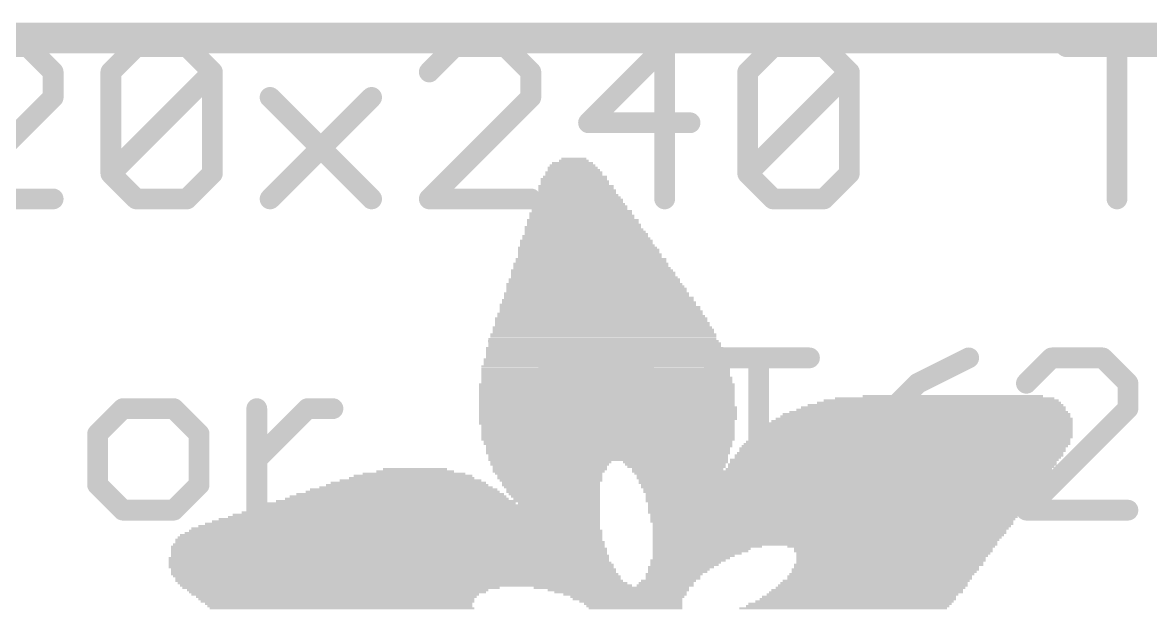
# Model space of a CAD drawing. Extents: x -0.1 to 56.3, y -0.6 to 85.1.
# Drawn here: x 19.82 to 28.1, y 3.67 to 7.98 of the extents above; entities that cross this region are included whole.
import ezdxf

# ---------------------------------------------------------------- set-up
doc = ezdxf.new("R2010")
doc.units = 0
for name, color, linetype in [('21', 40, 'CONTINUOUS'), ('22', 6, 'CONTINUOUS'), ('52', 253, 'CONTINUOUS')]:
    doc.layers.add(name, color=color, linetype=linetype)

# ---------------------------------------------------------------- blocks, each defined once
blk = doc.blocks.new('RECT')
blk.add_solid([(-0.5, -0.5), (0.5, -0.5), (-0.5, 0.5), (0.5, 0.5)])

msp = doc.modelspace()

# ---------------------------------------------------------------- linework, layer by layer
at = {"layer": '21', "const_width": 0.1524}
for points in [[(19.854, 7.7988), (19.4811, 7.7988)], [(20.0404, 7.6123), (19.854, 7.7988)], [(20.4641, 7.6123), (20.6505, 7.7988)], [(20.6505, 7.7988), (21.0234, 7.7988)], [(21.0234, 7.7988), (21.2098, 7.6123)], [(22.9893, 7.7988), (22.8029, 7.6123)], [(23.3621, 7.7988), (22.9893, 7.7988)], [(23.5486, 7.6123), (23.3621, 7.7988)], [(24.5315, 7.7988), (23.9723, 7.2395)], [(24.5315, 6.6802), (24.5315, 7.7988)], [(25.1417, 7.6123), (25.3281, 7.7988)], [(25.3281, 7.7988), (25.7009, 7.7988)], [(25.7009, 7.7988), (25.8874, 7.6123)], [(27.4805, 7.7988), (28.2262, 7.7988)], [(27.8533, 6.6802), (27.8533, 7.7988)], [(20.0404, 7.4259), (20.0404, 7.6123)], [(20.4641, 6.8666), (20.4641, 7.6123)], [(20.4641, 6.8666), (21.2098, 7.6123)], [(21.2098, 7.6123), (21.2098, 6.8666)], [(23.5486, 7.4259), (23.5486, 7.6123)], [(25.1417, 6.8666), (25.1417, 7.6123)], [(25.1417, 6.8666), (25.8874, 7.6123)], [(25.8874, 7.6123), (25.8874, 6.8666)], [(19.2947, 6.6802), (20.0404, 7.4259)], [(21.6335, 7.4259), (22.3792, 6.6802)], [(21.6335, 6.6802), (22.3792, 7.4259)], [(22.8029, 6.6802), (23.5486, 7.4259)], [(23.9723, 7.2395), (24.718, 7.2395)], [(20.6505, 6.6802), (20.4641, 6.8666)], [(21.2098, 6.8666), (21.0234, 6.6802)], [(25.3281, 6.6802), (25.1417, 6.8666)], [(25.8874, 6.8666), (25.7009, 6.6802)], [(20.0404, 6.6802), (19.2947, 6.6802)], [(21.0234, 6.6802), (20.6505, 6.6802)], [(23.5486, 6.6802), (22.8029, 6.6802)], [(25.7009, 6.6802), (25.3281, 6.6802)], [(23.6799, 4.3942), (23.6799, 5.5128)], [(23.6799, 5.5128), (24.4256, 5.5128)], [(24.8493, 5.5128), (25.595, 5.5128)], [(25.2222, 4.3942), (25.2222, 5.5128)], [(26.7644, 5.5128), (26.3916, 5.3263)], [(27.3745, 5.5128), (27.1881, 5.3263)], [(27.7474, 5.5128), (27.3745, 5.5128)], [(27.9338, 5.3263), (27.7474, 5.5128)], [(26.3916, 5.3263), (26.0187, 4.9535)], [(27.9338, 5.1399), (27.9338, 5.3263)], [(20.5531, 5.1399), (20.3666, 4.9535)], [(20.9259, 5.1399), (20.5531, 5.1399)], [(21.1123, 4.9535), (20.9259, 5.1399)], [(21.536, 4.3942), (21.536, 5.1399)], [(21.536, 4.7671), (21.9089, 5.1399)], [(21.9089, 5.1399), (22.0953, 5.1399)], [(27.1881, 4.3942), (27.9338, 5.1399)], [(20.3666, 4.9535), (20.3666, 4.5806)], [(21.1123, 4.5806), (21.1123, 4.9535)], [(23.6799, 4.9535), (24.0528, 4.9535)], [(26.0187, 4.9535), (26.0187, 4.5806)], [(26.578, 4.9535), (26.0187, 4.9535)], [(26.7644, 4.7671), (26.578, 4.9535)], [(26.7644, 4.5806), (26.7644, 4.7671)], [(20.3666, 4.5806), (20.5531, 4.3942)], [(20.9259, 4.3942), (21.1123, 4.5806)], [(26.0187, 4.5806), (26.2051, 4.3942)], [(26.578, 4.3942), (26.7644, 4.5806)], [(20.5531, 4.3942), (20.9259, 4.3942)], [(26.2051, 4.3942), (26.578, 4.3942)], [(27.9338, 4.3942), (27.1881, 4.3942)]]:
    msp.add_lwpolyline(points, dxfattribs=at)
at = {"layer": '21', "const_width": 0.0762}
for points in [[(19.8809, 7.8257, 1), (19.827, 7.7718)], [(19.854, 7.7607, 1), (19.854, 7.8369)], [(20.6505, 7.8369, 1), (20.6505, 7.7607)], [(20.6774, 7.7718, 1), (20.6236, 7.8257)], [(21.0503, 7.8257, 1), (20.9964, 7.7718)], [(21.0234, 7.7607, 1), (21.0234, 7.8369)], [(22.9893, 7.8369, 1), (22.9893, 7.7607)], [(23.0162, 7.7718, 1), (22.9624, 7.8257)], [(23.3891, 7.8257, 1), (23.3352, 7.7718)], [(23.3621, 7.7607, 1), (23.3621, 7.8369)], [(24.5696, 7.7988, 1), (24.4934, 7.7988)], [(24.5585, 7.7718, 1), (24.5046, 7.8257)], [(25.3281, 7.8369, 1), (25.3281, 7.7607)], [(25.355, 7.7718, 1), (25.3011, 7.8257)], [(25.7279, 7.8257, 1), (25.674, 7.7718)], [(25.7009, 7.7607, 1), (25.7009, 7.8369)], [(27.4805, 7.8369, 1), (27.4805, 7.7607)], [(27.8914, 7.7988, 1), (27.8152, 7.7988)], [(20.0785, 7.6123, 1), (20.0023, 7.6123)], [(20.0134, 7.5854, 1), (20.0673, 7.6393)], [(20.4371, 7.6393, 1), (20.491, 7.5854)], [(20.5022, 7.6123, 1), (20.426, 7.6123)], [(21.2479, 7.6123, 1), (21.1717, 7.6123)], [(21.2367, 7.5854, 1), (21.1828, 7.6393)], [(21.1828, 7.5854, 1), (21.2367, 7.6393)], [(22.7759, 7.6393, 1), (22.8298, 7.5854)], [(23.5867, 7.6123, 1), (23.5105, 7.6123)], [(23.5216, 7.5854, 1), (23.5755, 7.6393)], [(25.1147, 7.6393, 1), (25.1686, 7.5854)], [(25.1798, 7.6123, 1), (25.1036, 7.6123)], [(25.9255, 7.6123, 1), (25.8493, 7.6123)], [(25.9143, 7.5854, 1), (25.8604, 7.6393)], [(25.8604, 7.5854, 1), (25.9143, 7.6393)], [(20.0023, 7.4259, 1), (20.0785, 7.4259)], [(20.0673, 7.399, 1), (20.0134, 7.4528)], [(21.6604, 7.4528, 1), (21.6065, 7.399)], [(22.4061, 7.399, 1), (22.3522, 7.4528)], [(23.5105, 7.4259, 1), (23.5867, 7.4259)], [(23.5755, 7.399, 1), (23.5216, 7.4528)], [(23.9453, 7.2664, 1), (23.9992, 7.2125)], [(23.9723, 7.2776, 1), (23.9723, 7.2014)], [(24.718, 7.2014, 1), (24.718, 7.2776)], [(20.491, 6.8936, 1), (20.4371, 6.8397)], [(20.4371, 6.8936, 1), (20.491, 6.8397)], [(20.426, 6.8666, 1), (20.5022, 6.8666)], [(21.1717, 6.8666, 1), (21.2479, 6.8666)], [(21.2367, 6.8397, 1), (21.1828, 6.8936)], [(25.1686, 6.8936, 1), (25.1147, 6.8397)], [(25.1147, 6.8936, 1), (25.1686, 6.8397)], [(25.1036, 6.8666, 1), (25.1798, 6.8666)], [(25.8493, 6.8666, 1), (25.9255, 6.8666)], [(25.9143, 6.8397, 1), (25.8604, 6.8936)], [(20.0404, 6.6421, 1), (20.0404, 6.7183)], [(20.6505, 6.7183, 1), (20.6505, 6.6421)], [(20.6236, 6.6533, 1), (20.6774, 6.7071)], [(20.9964, 6.7071, 1), (21.0503, 6.6533)], [(21.0234, 6.6421, 1), (21.0234, 6.7183)], [(21.6065, 6.7071, 1), (21.6604, 6.6533)], [(22.3522, 6.6533, 1), (22.4061, 6.7071)], [(22.8029, 6.7183, 1), (22.8029, 6.6421)], [(22.7759, 6.7071, 1), (22.8298, 6.6533)], [(23.5486, 6.6421, 1), (23.5486, 6.7183)], [(24.4934, 6.6802, 1), (24.5696, 6.6802)], [(25.3281, 6.7183, 1), (25.3281, 6.6421)], [(25.3011, 6.6533, 1), (25.355, 6.7071)], [(25.674, 6.7071, 1), (25.7279, 6.6533)], [(25.7009, 6.6421, 1), (25.7009, 6.7183)], [(27.8152, 6.6802, 1), (27.8914, 6.6802)], [(23.718, 5.5128, 1), (23.6418, 5.5128)], [(23.6799, 5.5509, 1), (23.6799, 5.4747)], [(24.4256, 5.4747, 1), (24.4256, 5.5509)], [(24.8493, 5.5509, 1), (24.8493, 5.4747)], [(25.2603, 5.5128, 1), (25.1841, 5.5128)], [(25.595, 5.4747, 1), (25.595, 5.5509)], [(26.7815, 5.4787, 1), (26.7474, 5.5468)], [(27.3745, 5.5509, 1), (27.3745, 5.4747)], [(27.4015, 5.4858, 1), (27.3476, 5.5397)], [(27.7743, 5.5397, 1), (27.7204, 5.4858)], [(27.7474, 5.4747, 1), (27.7474, 5.5509)], [(26.3745, 5.3604, 1), (26.4086, 5.2923)], [(26.4185, 5.2994, 1), (26.3646, 5.3533)], [(27.1612, 5.3533, 1), (27.2151, 5.2994)], [(27.9719, 5.3263, 1), (27.8957, 5.3263)], [(27.9069, 5.2994, 1), (27.9608, 5.3533)], [(20.5531, 5.178, 1), (20.5531, 5.1018)], [(20.58, 5.113, 1), (20.5261, 5.1668)], [(20.9528, 5.1668, 1), (20.899, 5.113)], [(20.9259, 5.1018, 1), (20.9259, 5.178)], [(21.5741, 5.1399, 1), (21.4979, 5.1399)], [(21.9089, 5.178, 1), (21.9089, 5.1018)], [(21.9358, 5.113, 1), (21.8819, 5.1668)], [(22.0953, 5.1018, 1), (22.0953, 5.178)], [(27.8957, 5.1399, 1), (27.9719, 5.1399)], [(27.9608, 5.113, 1), (27.9069, 5.1668)], [(20.4047, 4.9535, 1), (20.3285, 4.9535)], [(20.3397, 4.9804, 1), (20.3936, 4.9265)], [(21.1504, 4.9535, 1), (21.0742, 4.9535)], [(21.0854, 4.9265, 1), (21.1393, 4.9804)], [(23.6799, 4.9916, 1), (23.6799, 4.9154)], [(24.0528, 4.9154, 1), (24.0528, 4.9916)], [(26.0568, 4.9535, 1), (25.9806, 4.9535)], [(26.0187, 4.9916, 1), (26.0187, 4.9154)], [(25.9918, 4.9804, 1), (26.0457, 4.9265)], [(26.6049, 4.9804, 1), (26.551, 4.9265)], [(26.578, 4.9154, 1), (26.578, 4.9916)], [(21.5091, 4.794, 1), (21.563, 4.7401)], [(26.8025, 4.7671, 1), (26.7263, 4.7671)], [(26.7375, 4.7401, 1), (26.7914, 4.794)], [(20.3936, 4.6076, 1), (20.3397, 4.5537)], [(21.1393, 4.5537, 1), (21.0854, 4.6076)], [(26.0457, 4.6076, 1), (25.9918, 4.5537)], [(26.7914, 4.5537, 1), (26.7375, 4.6076)], [(20.3285, 4.5806, 1), (20.4047, 4.5806)], [(21.0742, 4.5806, 1), (21.1504, 4.5806)], [(25.9806, 4.5806, 1), (26.0568, 4.5806)], [(26.7263, 4.5806, 1), (26.8025, 4.5806)], [(20.5531, 4.4323, 1), (20.5531, 4.3561)], [(20.5261, 4.3673, 1), (20.58, 4.4211)], [(20.899, 4.4211, 1), (20.9528, 4.3673)], [(20.9259, 4.3561, 1), (20.9259, 4.4323)], [(21.4979, 4.3942, 1), (21.5741, 4.3942)], [(23.6418, 4.3942, 1), (23.718, 4.3942)], [(25.1841, 4.3942, 1), (25.2603, 4.3942)], [(26.2051, 4.4323, 1), (26.2051, 4.3561)], [(26.1782, 4.3673, 1), (26.2321, 4.4211)], [(26.551, 4.4211, 1), (26.6049, 4.3673)], [(26.578, 4.3561, 1), (26.578, 4.4323)], [(27.1881, 4.4323, 1), (27.1881, 4.3561)], [(27.1612, 4.4211, 1), (27.2151, 4.3673)], [(27.9338, 4.3561, 1), (27.9338, 4.4323)]]:
    msp.add_lwpolyline(points, format="xyb", dxfattribs=at)
at = {"layer": '22', "const_width": 0.127}
msp.add_lwpolyline([(6.015, 7.812), (56.215, 7.812)], dxfattribs=at)
at = {"layer": '52', "const_width": 0.127}
msp.add_lwpolyline([(6.115, 7.912), (56.115, 7.912)], dxfattribs=at)

# ---------------------------------------------------------------- block references
at = {"layer": '22', "rotation": 180}
for p, xscale, yscale in [((23.8638, 6.9591), 0.218, 0.0168), ((23.8638, 6.9759), 0.1844, 0.0167), ((23.8639, 6.8753), 0.4191, 0.0168), ((23.8554, 6.9088), 0.3688, 0.0168), ((23.8638, 6.8921), 0.3856, 0.0167), ((23.8555, 6.9256), 0.3353, 0.0167), ((23.8554, 6.9423), 0.3018, 0.0168), ((23.8638, 6.825), 0.4862, 0.0168), ((23.8722, 6.8082), 0.5029, 0.0168), ((23.8722, 6.7915), 0.5029, 0.0167), ((23.8722, 6.8418), 0.4694, 0.0167), ((23.8639, 6.8585), 0.4191, 0.0168), ((23.8805, 6.7244), 0.5867, 0.0168), ((23.889, 6.7077), 0.6035, 0.0167), ((23.8806, 6.7747), 0.5532, 0.0168), ((23.8806, 6.7579), 0.5532, 0.0168), ((23.889, 6.7412), 0.5699, 0.0167), ((23.9058, 6.6238), 0.7041, 0.0168), ((23.8973, 6.6741), 0.6538, 0.0168), ((23.8973, 6.6574), 0.6538, 0.0167), ((23.9057, 6.6406), 0.6706, 0.0168), ((23.889, 6.6909), 0.6371, 0.0168), ((23.9141, 6.5735), 0.7544, 0.0168), ((23.9225, 6.5568), 0.7712, 0.0167), ((23.9225, 6.54), 0.7712, 0.0168), ((23.9225, 6.5903), 0.7376, 0.0168), ((23.9058, 6.6071), 0.7041, 0.0167), ((23.9308, 6.4729), 0.8549, 0.0167), ((23.9393, 6.4562), 0.8717, 0.0168), ((23.9308, 6.5232), 0.8215, 0.0168), ((23.9308, 6.5065), 0.8215, 0.0167), ((23.9392, 6.4897), 0.8382, 0.0168), ((23.9561, 6.3723), 0.9723, 0.0167), ((23.9476, 6.4059), 0.922, 0.0168), ((23.956, 6.3891), 0.9388, 0.0168), ((23.9476, 6.4394), 0.8885, 0.0168), ((23.956, 6.4226), 0.9052, 0.0167), ((23.9644, 6.322), 1.0226, 0.0167), ((23.9728, 6.3053), 1.0394, 0.0168), ((23.9728, 6.2885), 1.0394, 0.0167), ((23.9644, 6.3388), 0.989, 0.0168), ((23.9561, 6.3556), 0.9723, 0.0168), ((23.9896, 6.2047), 1.1399, 0.0168), ((23.9895, 6.2383), 1.1064, 0.0167), ((23.9895, 6.2215), 1.1064, 0.0168), ((23.9811, 6.2718), 1.0561, 0.0168), ((23.9811, 6.255), 1.0561, 0.0168), ((23.9979, 6.1544), 1.1902, 0.0168), ((24.0063, 6.1377), 1.207, 0.0167), ((23.9979, 6.1712), 1.1567, 0.0168), ((23.9896, 6.188), 1.1399, 0.0167), ((24.0147, 6.0539), 1.2908, 0.0167), ((24.0146, 6.0874), 1.2573, 0.0167), ((24.0146, 6.0706), 1.2573, 0.0168), ((24.0063, 6.1209), 1.207, 0.0168), ((24.0147, 6.1041), 1.2238, 0.0168), ((24.0314, 5.9868), 1.3579, 0.0168), ((24.0314, 5.97), 1.3579, 0.0168), ((24.0231, 6.0371), 1.3076, 0.0168), ((24.0314, 6.0203), 1.3243, 0.0168), ((24.0314, 6.0036), 1.3243, 0.0167), ((24.0566, 5.8862), 1.4752, 0.0168), ((24.0399, 5.903), 1.4417, 0.0167), ((24.0398, 5.9365), 1.4082, 0.0168), ((24.0482, 5.9197), 1.425, 0.0168), ((24.0482, 5.9533), 1.3914, 0.0167), ((24.0649, 5.8024), 1.5591, 0.0168), ((24.0566, 5.8359), 1.5088, 0.0168), ((24.0649, 5.8192), 1.5255, 0.0167), ((24.0566, 5.8695), 1.4752, 0.0167), ((24.065, 5.8527), 1.492, 0.0168), ((24.0817, 5.7186), 1.6261, 0.0167), ((24.0734, 5.7353), 1.6093, 0.0168), ((24.0649, 5.7856), 1.5591, 0.0168), ((24.0734, 5.7689), 1.5759, 0.0167), ((24.0734, 5.7521), 1.5759, 0.0168), ((24.0734, 5.6515), 1.6764, 0.0168), ((24.0817, 5.6348), 1.6931, 0.0167), ((24.0817, 5.685), 1.6597, 0.0168), ((24.0817, 5.6683), 1.6597, 0.0167), ((24.0817, 5.7018), 1.6261, 0.0168), ((24.0901, 5.5845), 1.7434, 0.0167), ((24.0901, 5.5677), 1.7434, 0.0168), ((24.0901, 5.5509), 1.7434, 0.0168), ((24.0902, 5.618), 1.7099, 0.0168), ((24.0902, 5.6012), 1.7099, 0.0168), ((24.0985, 5.5006), 1.7938, 0.0168), ((24.0985, 5.4839), 1.7938, 0.0167), ((24.0985, 5.4671), 1.7938, 0.0168), ((24.0985, 5.5342), 1.7602, 0.0167), ((24.0985, 5.5174), 1.7602, 0.0168), ((24.0985, 5.4336), 1.8272, 0.0168), ((24.0985, 5.4168), 1.8272, 0.0168), ((24.0985, 5.4001), 1.8272, 0.0167), ((24.0985, 5.3833), 1.8272, 0.0168), ((24.0902, 5.4504), 1.8105, 0.0167), ((24.1069, 5.3162), 1.8776, 0.0168), ((24.1069, 5.2995), 1.8776, 0.0167), ((24.1069, 5.3665), 1.844, 0.0168), ((24.1069, 5.3498), 1.844, 0.0167), ((24.1069, 5.333), 1.844, 0.0168), ((24.1069, 5.2827), 1.8776, 0.0168), ((24.1069, 5.2659), 1.8776, 0.0168), ((24.1069, 5.2492), 1.8776, 0.0167), ((24.1069, 5.2324), 1.8776, 0.0168), ((24.1069, 5.2157), 1.8776, 0.0167), ((26.588, 5.2157), 1.6093, 0.0167), ((26.6467, 5.2324), 1.3243, 0.0168), ((24.1069, 5.1989), 1.8776, 0.0168), ((24.1069, 5.1821), 1.8776, 0.0168), ((24.1069, 5.1654), 1.8776, 0.0167), ((24.1152, 5.1486), 1.8943, 0.0168), ((24.1152, 5.1318), 1.8943, 0.0168), ((26.4874, 5.1318), 1.9781, 0.0168), ((26.5041, 5.1486), 1.9446, 0.0168), ((26.5209, 5.1654), 1.8776, 0.0167), ((26.5461, 5.1821), 1.7937, 0.0168), ((26.5629, 5.1989), 1.7267, 0.0168), ((24.1152, 5.1151), 1.8943, 0.0167), ((24.1152, 5.0983), 1.8943, 0.0168), ((24.1152, 5.0815), 1.8943, 0.0168), ((24.1152, 5.0648), 1.8943, 0.0167), ((24.1069, 5.048), 1.8776, 0.0168), ((26.4203, 5.048), 2.2128, 0.0168), ((26.4371, 5.0648), 2.1793, 0.0167), ((26.4455, 5.0815), 2.1291, 0.0168), ((26.4539, 5.0983), 2.1123, 0.0168), ((26.4706, 5.1151), 2.0452, 0.0167), ((24.1069, 5.0313), 1.8776, 0.0167), ((24.1153, 5.0145), 1.8608, 0.0168), ((24.1153, 4.9977), 1.8608, 0.0168), ((24.1153, 4.9809), 1.8608, 0.0167), ((24.1153, 4.9642), 1.8608, 0.0168), ((26.3616, 4.9642), 2.3302, 0.0168), ((26.3784, 4.9809), 2.2966, 0.0167), ((26.3868, 4.9977), 2.2799, 0.0168), ((26.4036, 5.0145), 2.2463, 0.0168), ((26.4119, 5.0313), 2.2296, 0.0167), ((24.1153, 4.9474), 1.8608, 0.0168), ((24.1153, 4.9306), 1.8608, 0.0167), ((24.1153, 4.9139), 1.8608, 0.0168), ((24.1152, 4.8971), 1.8273, 0.0168), ((24.1152, 4.8803), 1.8273, 0.0167), ((26.3114, 4.8803), 2.3973, 0.0167), ((26.3198, 4.8971), 2.3805, 0.0168), ((26.3282, 4.9139), 2.3637, 0.0168), ((26.3449, 4.9306), 2.3637, 0.0167), ((26.3533, 4.9474), 2.3469, 0.0168), ((24.1152, 4.8468), 1.7937, 0.0168), ((24.1152, 4.83), 1.7937, 0.0167), ((24.1152, 4.8133), 1.7937, 0.0168), ((24.1237, 4.8636), 1.8105, 0.0168), ((24.1153, 4.7965), 1.7602, 0.0167), ((26.2527, 4.7965), 2.414, 0.0167), ((26.2611, 4.8133), 2.3973, 0.0168), ((26.2778, 4.8468), 2.3972, 0.0168), ((26.2778, 4.83), 2.3972, 0.0167), ((26.2946, 4.8636), 2.3972, 0.0168), ((24.1153, 4.7798), 1.7602, 0.0168), ((24.1153, 4.763), 1.7602, 0.0168), ((23.6961, 4.7462), 0.8885, 0.0167), ((23.6878, 4.7295), 0.8717, 0.0168), ((24.6098, 4.7462), 0.7712, 0.0167), ((24.6098, 4.7295), 0.7376, 0.0168), ((26.2024, 4.7295), 2.414, 0.0168), ((26.2108, 4.7462), 2.3973, 0.0167), ((26.2192, 4.763), 2.4141, 0.0168), ((26.2443, 4.7798), 2.3972, 0.0168), ((22.682, 4.6456), 0.8717, 0.0167), ((22.6903, 4.6624), 0.7544, 0.0168), ((22.6987, 4.6792), 0.57, 0.0168), ((22.6987, 4.6959), 0.4694, 0.0167), ((23.6878, 4.7127), 0.8382, 0.0168), ((23.6878, 4.6959), 0.8382, 0.0167), ((23.6794, 4.6792), 0.8214, 0.0168), ((23.6794, 4.6624), 0.788, 0.0168), ((23.6878, 4.6456), 0.7712, 0.0167), ((24.6182, 4.7127), 0.7208, 0.0168), ((25.8336, 4.6792), 3.0846, 0.0168), ((24.6266, 4.6959), 0.6705, 0.0167), ((25.8336, 4.6624), 3.051, 0.0168), ((25.8336, 4.6456), 3.0175, 0.0167), ((26.1773, 4.6959), 2.3973, 0.0167), ((26.194, 4.7127), 2.3972, 0.0168), ((22.6317, 4.5619), 1.2741, 0.0167), ((22.6401, 4.5786), 1.1903, 0.0168), ((22.6484, 4.5954), 1.14, 0.0168), ((22.6652, 4.6122), 1.0394, 0.0167), ((22.6736, 4.6289), 0.922, 0.0168), ((23.6878, 4.6289), 0.7712, 0.0168), ((23.6962, 4.6122), 0.7544, 0.0167), ((23.6961, 4.5954), 0.7209, 0.0168), ((23.6961, 4.5786), 0.7209, 0.0168), ((23.7046, 4.5619), 0.7041, 0.0167), ((25.8252, 4.6289), 3.0008, 0.0168), ((25.8252, 4.6122), 2.9672, 0.0167), ((25.8252, 4.5954), 2.9672, 0.0168), ((25.8252, 4.5786), 2.9337, 0.0168), ((25.8168, 4.5619), 2.917, 0.0167), ((22.5646, 4.478), 1.6428, 0.0168), ((22.573, 4.4948), 1.5926, 0.0168), ((22.5898, 4.5116), 1.5255, 0.0167), ((22.6065, 4.5283), 1.425, 0.0168), ((22.6149, 4.5451), 1.3746, 0.0168), ((23.713, 4.5451), 0.6873, 0.0168), ((23.713, 4.5283), 0.6873, 0.0168), ((23.7213, 4.5116), 0.6706, 0.0167), ((23.7297, 4.4948), 0.6538, 0.0168), ((23.7381, 4.478), 0.637, 0.0168), ((25.8168, 4.5451), 2.8834, 0.0168), ((25.8168, 4.5283), 2.8834, 0.0168), ((25.8085, 4.4948), 2.8331, 0.0168), ((25.8085, 4.478), 2.8331, 0.0168), ((25.8169, 4.5116), 2.8499, 0.0167), ((22.7742, 4.3942), 2.5649, 0.0168), ((22.7909, 4.411), 2.5314, 0.0167), ((22.8161, 4.4277), 2.4811, 0.0168), ((22.5227, 4.4445), 1.8273, 0.0168), ((22.8664, 4.4613), 2.3805, 0.0167), ((23.7549, 4.4445), 0.6035, 0.0168), ((25.8001, 4.4613), 2.8163, 0.0167), ((25.7917, 4.4277), 2.7661, 0.0168), ((25.7917, 4.411), 2.7661, 0.0167), ((25.8001, 4.4445), 2.7829, 0.0168), ((25.7833, 4.3942), 2.7493, 0.0168), ((22.6317, 4.3104), 2.8499, 0.0168), ((22.6568, 4.3272), 2.7996, 0.0167), ((22.6904, 4.3439), 2.7325, 0.0168), ((22.7071, 4.3607), 2.699, 0.0168), ((22.7406, 4.3775), 2.632, 0.0167), ((25.7833, 4.3775), 2.7493, 0.0167), ((25.7749, 4.3607), 2.699, 0.0168), ((25.7749, 4.3439), 2.699, 0.0168), ((25.7665, 4.3272), 2.6822, 0.0167), ((25.7582, 4.3104), 2.6655, 0.0168), ((22.5395, 4.2266), 3.0679, 0.0167), ((22.5563, 4.2433), 3.0343, 0.0168), ((22.5562, 4.2601), 3.0008, 0.0168), ((22.5814, 4.2769), 2.9505, 0.0167), ((22.6065, 4.2936), 2.9002, 0.0168), ((25.7582, 4.2769), 2.6319, 0.0167), ((25.7414, 4.2433), 2.5984, 0.0168), ((25.7414, 4.2266), 2.5984, 0.0167), ((25.7666, 4.2936), 2.6487, 0.0168), ((25.7498, 4.2601), 2.6151, 0.0168), ((22.5059, 4.1428), 3.1684, 0.0167), ((22.506, 4.1763), 3.1349, 0.0168), ((22.5143, 4.1595), 3.1516, 0.0168), ((22.5144, 4.1931), 3.1181, 0.0167), ((22.5227, 4.2098), 3.1014, 0.0168), ((25.733, 4.2098), 2.5816, 0.0168), ((25.7247, 4.1931), 2.5649, 0.0167), ((25.7079, 4.1595), 2.5313, 0.0168), ((25.7079, 4.1428), 2.5313, 0.0167), ((25.7163, 4.1763), 2.5481, 0.0168), ((22.4976, 4.126), 3.1851, 0.0168), ((22.506, 4.1092), 3.2019, 0.0168), ((22.506, 4.0925), 3.2019, 0.0167), ((22.506, 4.0757), 3.2019, 0.0168), ((22.5143, 4.0589), 3.2186, 0.0168), ((24.8445, 4.126), 0.8046, 0.0168), ((24.8026, 4.1092), 0.7208, 0.0168), ((24.7691, 4.0757), 0.6538, 0.0168), ((24.7943, 4.0925), 0.7041, 0.0167), ((24.744, 4.0589), 0.6035, 0.0168), ((26.194, 4.126), 1.5256, 0.0168), ((26.2108, 4.1092), 1.4585, 0.0168), ((26.2108, 4.0925), 1.4585, 0.0167), ((26.2108, 4.0757), 1.4249, 0.0168), ((26.2024, 4.0589), 1.4082, 0.0168), ((22.5059, 4.0422), 3.2354, 0.0167), ((22.5059, 4.0254), 3.2354, 0.0168), ((22.5143, 4.0086), 3.2522, 0.0168), ((22.5227, 3.9919), 3.269, 0.0167), ((22.5227, 3.9751), 3.269, 0.0168), ((24.6517, 3.9751), 0.4862, 0.0168), ((24.6852, 4.0086), 0.5197, 0.0168), ((24.702, 4.0254), 0.5532, 0.0168), ((24.6769, 3.9919), 0.5029, 0.0167), ((24.7272, 4.0422), 0.5699, 0.0167), ((26.1772, 3.9919), 1.3914, 0.0167), ((26.1605, 3.9751), 1.3579, 0.0168), ((26.194, 4.0422), 1.3914, 0.0167), ((26.194, 4.0254), 1.3914, 0.0168), ((26.1856, 4.0086), 1.3746, 0.0168), ((22.5395, 3.9584), 3.2689, 0.0167), ((22.5395, 3.9416), 3.2689, 0.0168), ((22.5479, 3.9248), 3.2857, 0.0168), ((22.5646, 3.9081), 3.2858, 0.0167), ((22.573, 3.8913), 3.269, 0.0168), ((24.6014, 3.9248), 0.4191, 0.0168), ((24.5931, 3.9081), 0.4023, 0.0167), ((24.5931, 3.8913), 0.4023, 0.0168), ((24.6349, 3.9584), 0.4527, 0.0167), ((24.6266, 3.9416), 0.4359, 0.0168), ((26.1102, 3.9081), 1.3579, 0.0167), ((26.1102, 3.8913), 1.3579, 0.0168), ((26.127, 3.9248), 1.3579, 0.0168), ((26.1521, 3.9584), 1.3746, 0.0167), ((26.1438, 3.9416), 1.3579, 0.0168), ((22.5814, 3.8745), 3.2857, 0.0168), ((22.6066, 3.8578), 3.3025, 0.0167), ((22.6317, 3.841), 3.3193, 0.0168), ((22.1539, 3.8242), 2.3302, 0.0168), ((22.1288, 3.8075), 2.2129, 0.0167), ((24.1404, 3.8242), 1.14, 0.0168), ((24.1907, 3.8075), 1.0394, 0.0167), ((24.5343, 3.841), 0.4191, 0.0168), ((24.5428, 3.8578), 0.4023, 0.0167), ((24.5595, 3.8745), 0.4024, 0.0168), ((26.018, 3.8075), 1.4082, 0.0167), ((26.0431, 3.8242), 1.3914, 0.0168), ((26.0599, 3.841), 1.3914, 0.0168), ((26.0683, 3.8578), 1.3747, 0.0167), ((26.0851, 3.8745), 1.3747, 0.0168), ((22.1288, 3.7907), 2.1793, 0.0168), ((22.112, 3.774), 2.1123, 0.0167), ((22.1204, 3.7572), 2.0619, 0.0168), ((22.1204, 3.7404), 2.0285, 0.0168), ((22.1288, 3.7237), 2.0117, 0.0167), ((24.2075, 3.7907), 0.9723, 0.0168), ((24.241, 3.774), 0.9052, 0.0167), ((24.2578, 3.7572), 0.8382, 0.0168), ((24.2578, 3.7404), 0.8047, 0.0168), ((24.2829, 3.7237), 0.7544, 0.0167), ((25.9258, 3.7237), 1.4585, 0.0167), ((25.951, 3.7404), 1.4417, 0.0168), ((25.9593, 3.7572), 1.425, 0.0168), ((25.9845, 3.774), 1.4081, 0.0167), ((26.0096, 3.7907), 1.425, 0.0168), ((22.1371, 3.7069), 1.9614, 0.0168), ((22.1455, 3.6901), 1.9446, 0.0168), ((22.1623, 3.6734), 1.9447, 0.0167), ((24.2996, 3.7069), 0.7209, 0.0168), ((24.3081, 3.6901), 0.7041, 0.0168), ((24.3164, 3.6734), 0.6873, 0.0167), ((25.842, 3.6734), 1.5255, 0.0167), ((25.8755, 3.6901), 1.492, 0.0168), ((25.8923, 3.7069), 1.4919, 0.0168)]:
    msp.add_blockref('RECT', p, dxfattribs=dict(at, xscale=xscale, yscale=yscale))

doc.saveas('drawing.dxf')
